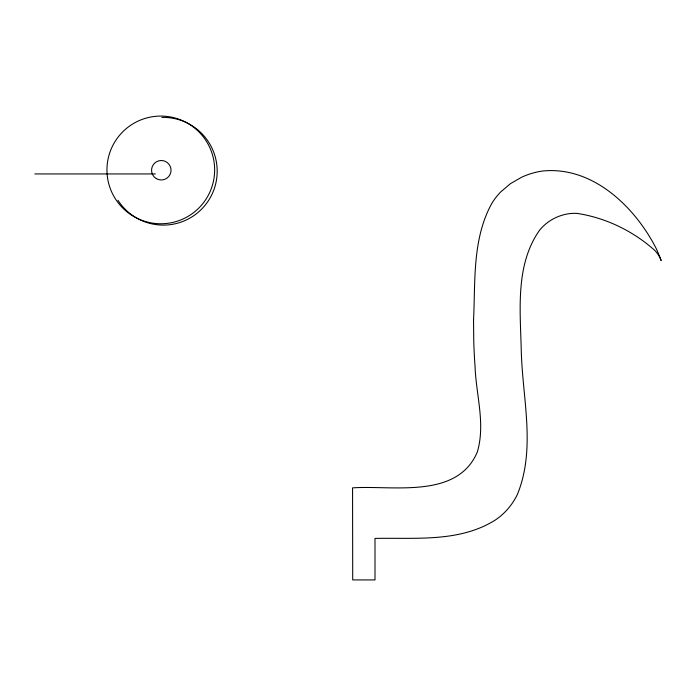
<?xml version="1.0" encoding="UTF-8"?>
<svg xmlns="http://www.w3.org/2000/svg" width="696" height="696" viewBox="0 0 696 696"><rect width="100%" height="100%" fill="white"/><g stroke="black" fill="none" stroke-linecap="round" stroke-linejoin="round"><path stroke-width="1.04" d="M34.8 173.939L155.365 173.939M161.916 117.424A53.844 53.844 0 0 1 210.914 196.472A53.844 53.844 0 0 1 117.989 200.291M473.55 320.221L473.741 340.422A549.013 549.013 0 0 0 475.072 366.775C476.099 395.171 485.651 424.16 477.265 452.174C456.985 499.51 392.805 485.138 352.559 487.861L352.715 579.925L374.996 579.925L374.996 538.426C415.538 537.529 459.665 542.61 495.535 519.886A64.432 64.432 0 0 0 517.363 494.482C536.225 448.389 522.217 397.677 521.243 349.723C520.269 309.842 515.258 264.715 539.548 230.245A45.997 45.997 0 0 1 563.125 214.934L564.787 214.499A41.325 41.325 0 0 1 577.088 213.402C605.781 217.726 633.577 231.237 655.067 250.682C657.137 252.996 658.973 255.545 660.287 258.373C660.617 258.886 661.687 262.183 660.843 259.808A132.205 132.205 0 0 0 656.084 248.281C634.787 206.608 592.348 165.683 542.21 171.068A75.238 75.238 0 0 0 521.626 177.228L510.385 183.692L500.511 192.122A64.432 64.432 0 0 0 492.011 203.075C472.184 238.571 475.42 280.993 473.55 320.221M133.876 216.552A53.844 53.844 0 0 0 214.646 169.92A53.844 53.844 0 0 0 133.876 123.288A53.844 53.844 0 0 0 133.876 216.552M156.356 178.628A9.735 9.735 0 0 0 171.025 170.329A9.735 9.735 0 0 0 156.496 161.776A9.735 9.735 0 0 0 156.356 178.628"/></g></svg>
